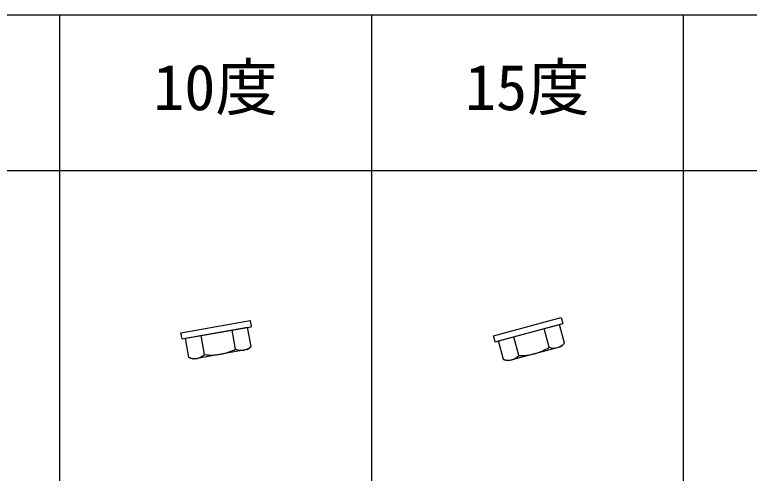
# Model space of a CAD drawing. Units: millimetres, scale not verified. Extents: x -390 to 390, y -260 to 278.
# Drawn here: x -295.8 to -201.5, y 201.2 to 260 of the extents above; entities that cross this region are included whole.
import ezdxf
from ezdxf.enums import TextEntityAlignment as Align

# ---------------------------------------------------------------- set-up
doc = ezdxf.new("R2010")
doc.units = ezdxf.units.MM
doc.header["$LTSCALE"] = 2
for name, color, linetype in [('0-0', 3, 'Continuous'), ('F-0', 4, 'Continuous'), ('F-E', 6, 'Continuous')]:
    doc.layers.add(name, color=color, linetype=linetype)
doc.styles.add('ＭＳ ゴシック', font='')
doc.styles.get('ＭＳ ゴシック').set_extended_font_data('MS Gothic')

msp = doc.modelspace()

# ---------------------------------------------------------------- linework, layer by layer
at = {"layer": '0-0'}
for p, q in [((-274.293, 218.431), (-265.429, 219.994)), ((-273.841, 218.51), (-265.881, 219.914)), ((-265.449, 217.464), (-265.881, 219.914)), ((-234.14, 218.063), (-225.446, 220.392)), ((-233.697, 218.181), (-225.889, 220.273)), ((-227.197, 217.348), (-227.841, 219.75)), ((-225.245, 217.87), (-225.889, 220.273)), ((-274.293, 218.431), (-274.432, 219.219)), ((-271.419, 216.411), (-271.851, 218.861)), ((-267.439, 217.114), (-267.871, 219.563)), ((-234.14, 218.063), (-234.347, 218.835)), ((-231.101, 216.301), (-231.745, 218.704)), ((-273.409, 216.061), (-273.841, 218.51)), ((-233.053, 215.778), (-233.697, 218.181)), ((-225.688, 217.429), (-225.245, 217.87)), ((-265.928, 217.062), (-272.822, 215.847)), ((-265.928, 217.062), (-265.449, 217.464)), ((-225.688, 217.429), (-232.449, 215.617)), ((-272.822, 215.847), (-273.409, 216.061)), ((-232.449, 215.617), (-233.053, 215.778))]:
    msp.add_line(p, q, dxfattribs=at)
for points in [[(-274.432, 219.219), (-265.568, 220.781), (-265.429, 219.994)], [(-234.347, 218.835), (-225.653, 221.165), (-225.446, 220.392)]]:
    msp.add_lwpolyline(points, dxfattribs=at)
for centre, radius, start, end in [((-226.73, 219.237), 2.018, 287.025, 317.383), ((-270.705, 223.536), 7.205, 280.641, 296.956), ((-266.671, 218.977), 2.015, 247.59, 278.039), ((-266.809, 218.955), 2.018, 282.025, 312.383), ((-231.011, 223.461), 7.205, 285.641, 301.956), ((-226.594, 219.271), 2.015, 252.59, 283.039), ((-272.64, 217.93), 2.021, 247.642, 277.958), ((-272.778, 217.9), 2.015, 281.965, 312.409), ((-270.546, 223.564), 7.206, 263.045, 279.359), ((-232.585, 217.665), 2.015, 286.965, 317.409), ((-230.855, 223.503), 7.206, 268.045, 284.359), ((-232.45, 217.707), 2.021, 252.642, 282.958)]:
    msp.add_arc(centre, radius, start, end, dxfattribs=at)
at = {"layer": 'F-0'}
for p, q in [((-290, 260), (-290, -260)), ((-250, 260), (-250, -260)), ((-210, 260), (-210, -260))]:
    msp.add_line(p, q, dxfattribs=at)
at = {"layer": 'F-E'}
for p, q in [((-390, 260), (390, 260)), ((-390, 240), (390, 240))]:
    msp.add_line(p, q, dxfattribs=at)

# ---------------------------------------------------------------- texts
at = {"layer": 'F-0', "color": 7, "style": 'ＭＳ ゴシック'}
for s, p in [('10度', (-278, 246)), ('15度', (-238, 246))]:
    msp.add_text(s, height=5.865, dxfattribs=at).set_placement(p, align=Align.BOTTOM_LEFT)

doc.saveas('drawing.dxf')
